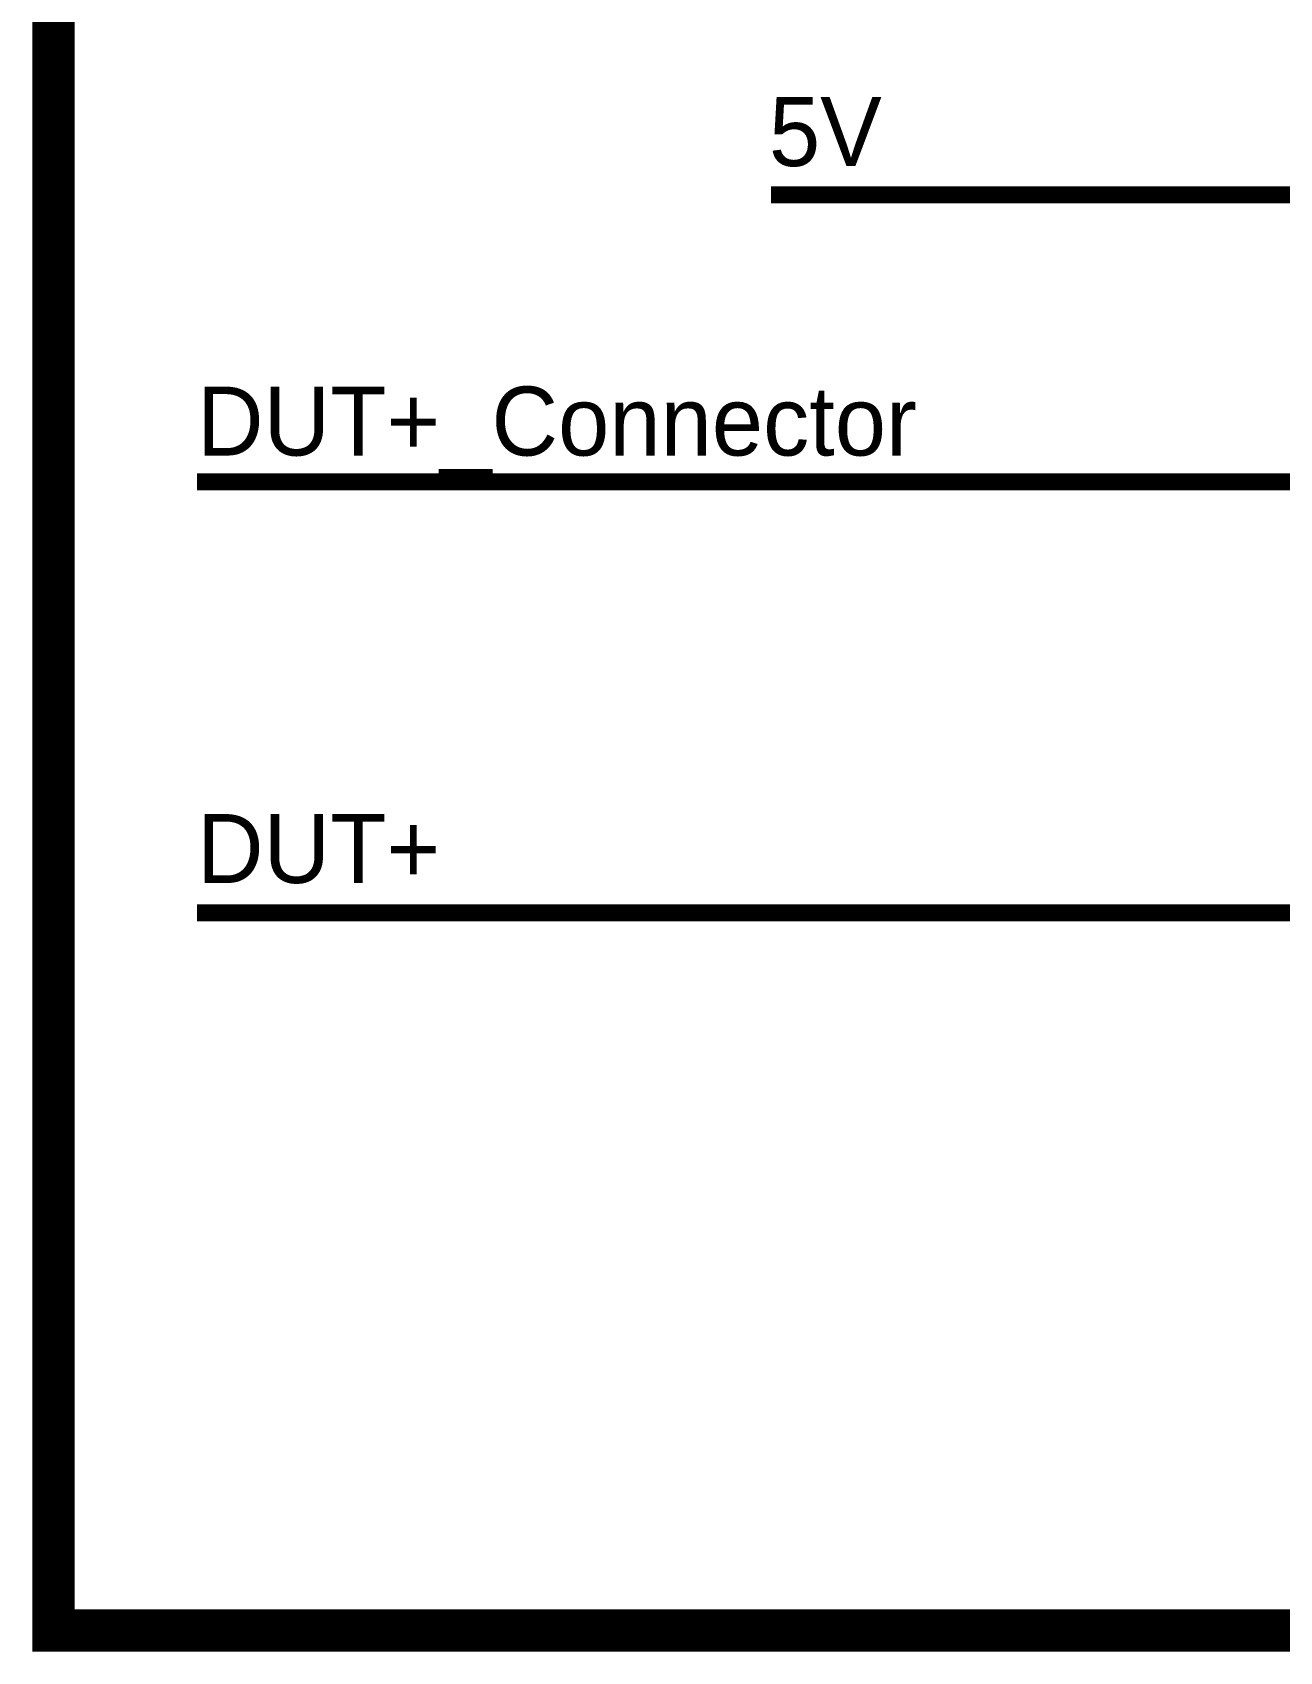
# Model space of a CAD drawing. Header units: inches. Extents: x -11.7 to 11.5, y 0 to 7.6.
# Drawn here: x 4.186 to 5.055, y 1.985 to 3.113 of the extents above; entities that cross this region are included whole.
import ezdxf

# ---------------------------------------------------------------- set-up
doc = ezdxf.new("R2010")
doc.units = ezdxf.units.IN
doc.header["$MEASUREMENT"] = 0
doc.layers.add('Sheet', color=255, linetype='Continuous')

msp = doc.modelspace()

# ---------------------------------------------------------------- linework, layer by layer
at = {"layer": 'Sheet'}
msp.add_lwpolyline([(4.2006, 4.0998, 0.0295, 0.0295, 0), (8.8992, 4.0998, 0.0295, 0.0295, 0), (8.8992, 1.9999, 0.0295, 0.0295, 0), (4.2006, 1.9999, 0.0295, 0.0295, 0), (4.2006, 4.0998, 0.0295, 0.0295, 0)], format="xyseb", close=True, dxfattribs=at)
for points in [[(5.1002, 2.9997, 0.0118, 0.0118, 0), (4.7004, 2.9997, 0.0118, 0.0118, 0)], [(5.1002, 2.7999, 0.0118, 0.0118, 0), (4.3005, 2.7999, 0.0118, 0.0118, 0)], [(5.1002, 2.4998, 0.0118, 0.0118, 0), (4.3005, 2.4998, 0.0118, 0.0118, 0)]]:
    msp.add_lwpolyline(points, format="xyseb", dxfattribs=at)

# ---------------------------------------------------------------- texts
for s, p in [('5V', (4.6989, 3.0198)), ('DUT+_Connector', (4.3005, 2.8182)), ('DUT+', (4.3005, 2.5205))]:
    msp.add_text(s, height=0.04801, dxfattribs=at).set_placement(p)

doc.saveas('drawing.dxf')
